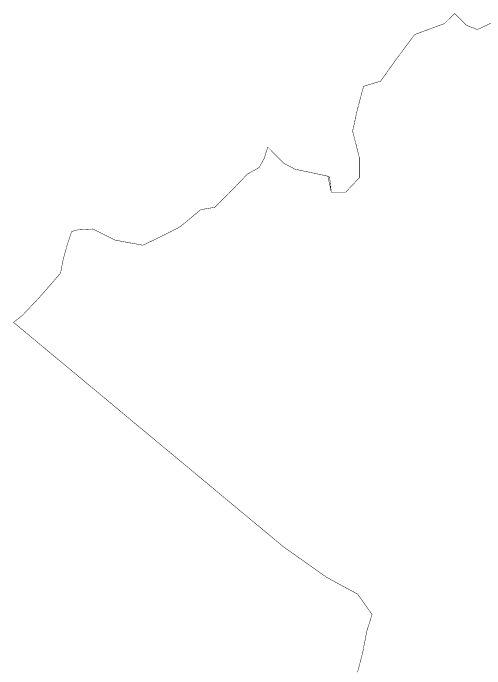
# Model space of a CAD drawing. Header units: metres. Extents: x 561401 to 594056, y 8460144 to 8508504.
# Drawn here: x 586366.5 to 586576.4, y 8503373.5 to 8503665.4 of the extents above; entities that cross this region are included whole.
import ezdxf

# ---------------------------------------------------------------- set-up
doc = ezdxf.new("R2010")
doc.units = ezdxf.units.M
doc.layers.add('1.2. AFECTADOS BASE GRAFICA SUNARP', color=150, linetype='Continuous')
doc.layers.add('1.2. BASE GRAFICA SUNARP', color=150, linetype='Continuous')

msp = doc.modelspace()

# ---------------------------------------------------------------- linework, layer by layer
at = {"layer": '1.2. AFECTADOS BASE GRAFICA SUNARP', "color": 64, "linetype": 'Continuous', "lineweight": -3, "const_width": 0.2}
msp.add_lwpolyline([(586581.06, 8503661.79), (586573.12, 8503658.04), (586568.22, 8503659.94), (586562.96, 8503665.22), (586558.42, 8503660.7), (586545.19, 8503655.83), (586536.49, 8503644.15), (586530.05, 8503635.09), (586522.52, 8503632.84), (586521.74, 8503630.2), (586519.48, 8503621.52), (586517.58, 8503612.85), (586520.56, 8503601.15), (586520.55, 8503592.09), (586514.5, 8503585.68), (586508.09, 8503585.69), (586506.56, 8503592.8), (586500.91, 8503594.01), (586491.88, 8503595.92), (586486.97, 8503598.57), (586479.81, 8503605.75), (586478.3, 8503600.85), (586476.02, 8503596.7), (586470.73, 8503593.69), (586462.42, 8503585.02), (586456.37, 8503578.99), (586449.96, 8503577.87), (586440.87, 8503570.33), (586433.7, 8503566.59), (586424.25, 8503562.08), (586411.8, 8503564.36), (586402.01, 8503569.28), (586395.22, 8503568.91), (586392.57, 8503568.17), (586390.67, 8503562.52), (586388.77, 8503555.73), (586387.62, 8503549.69), (586383.08, 8503544.42), (586377.79, 8503538.38), (586370.61, 8503530.84), (586366.67, 8503527.76), (586366.67, 8503527.76), (586486.66, 8503427.98), (586505.89, 8503414.36), (586519.83, 8503406.79), (586526.24, 8503397.72), (586523.94, 8503390.54), (586522.05, 8503380.74), (586519.78, 8503372.07)], dxfattribs=at)
at = {"layer": '1.2. BASE GRAFICA SUNARP', "color": 64, "linetype": 'Continuous', "lineweight": -3, "const_width": 0.2}
msp.add_lwpolyline([(586519.78, 8503372.07), (586522.05, 8503380.74), (586523.94, 8503390.54), (586526.24, 8503397.72), (586519.83, 8503406.79), (586505.89, 8503414.36), (586486.66, 8503427.98), (586366.67, 8503527.76), (586370.61, 8503530.84), (586377.79, 8503538.38), (586383.08, 8503544.42), (586387.62, 8503549.69), (586388.77, 8503555.73), (586390.67, 8503562.52), (586392.57, 8503568.17), (586395.22, 8503568.91), (586402.01, 8503569.28), (586411.8, 8503564.36), (586424.25, 8503562.08), (586433.7, 8503566.59), (586440.87, 8503570.33), (586449.96, 8503577.87), (586456.37, 8503578.99), (586462.42, 8503585.02), (586470.73, 8503593.69), (586476.02, 8503596.7), (586478.3, 8503600.85), (586479.81, 8503605.75), (586486.97, 8503598.57), (586491.88, 8503595.92), (586500.91, 8503594.01), (586506.56, 8503592.8), (586506.59, 8503592.68), (586507.34, 8503592.5), (586508.09, 8503585.69), (586514.5, 8503585.68), (586520.55, 8503592.09), (586520.56, 8503601.15), (586517.58, 8503612.85), (586519.48, 8503621.52), (586521.74, 8503630.2), (586522.52, 8503632.84), (586530.05, 8503635.09), (586536.49, 8503644.15), (586545.19, 8503655.83), (586558.42, 8503660.7), (586562.96, 8503665.22), (586568.22, 8503659.94), (586573.12, 8503658.04), (586581.06, 8503661.79)], dxfattribs=at)

doc.saveas('drawing.dxf')
